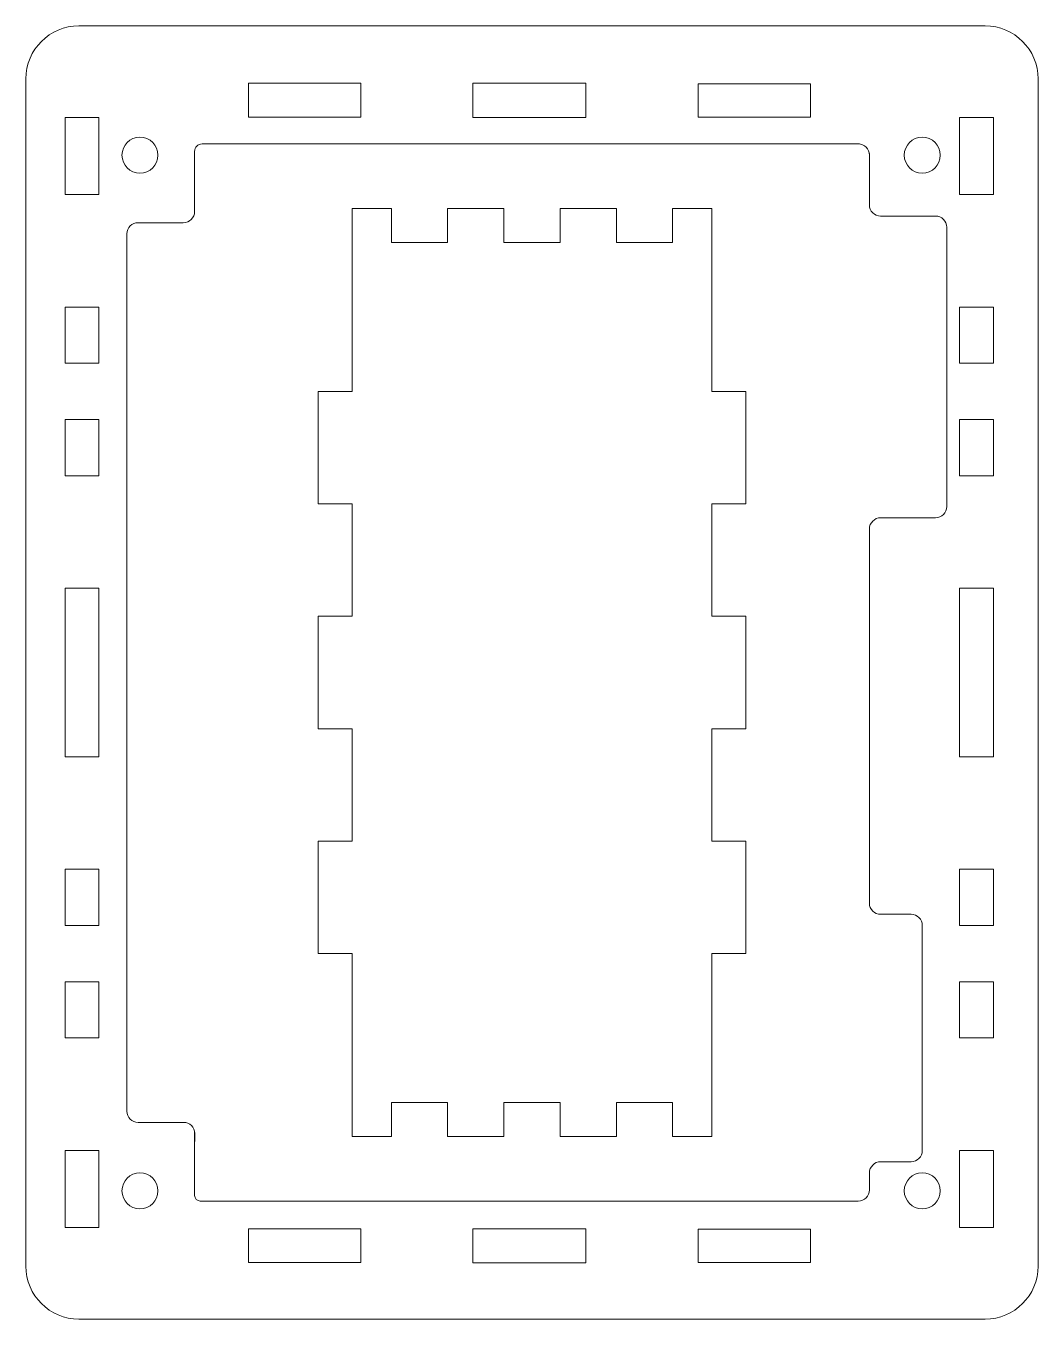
# Model space of a CAD drawing. Header units: centimetres. Extents: x -16.5 to 12.7, y -11 to 12.4.
# Drawn here: x -7.04 to 1.96, y 0.67 to 12.17 of the extents above; entities that cross this region are included whole.
import ezdxf

# ---------------------------------------------------------------- set-up
doc = ezdxf.new("R2010")
doc.units = ezdxf.units.CM
doc.header["$MEASUREMENT"] = 0
doc.layers.add('Layer 1', color=7, linetype='Continuous')

msp = doc.modelspace()

# ---------------------------------------------------------------- linework, layer by layer
at = {"layer": 'Layer 1', "color": 242, "lineweight": 20}
for points, knots in [([(-7.0398, 1.13929), (-7.0398, 1.13929), (-7.0398, 11.69651), (-7.0398, 11.69651), (-7.0398, 11.69651), (-7.0398, 11.95578), (-6.82769, 12.1679), (-6.56841, 12.1679), (-6.56841, 12.1679), (-6.56841, 12.1679), (1.4888, 12.1679), (1.4888, 12.1679), (1.4888, 12.1679), (1.74808, 12.1679), (1.9602, 11.95578), (1.9602, 11.69651), (1.9602, 11.69651), (1.9602, 11.69651), (1.9602, 1.13929), (1.9602, 1.13929), (1.9602, 1.13929), (1.9602, 0.88002), (1.74808, 0.6679), (1.4888, 0.6679), (1.4888, 0.6679), (1.4888, 0.6679), (-6.56841, 0.6679), (-6.56841, 0.6679), (-6.56841, 0.6679), (-6.82769, 0.6679), (-7.0398, 0.88002), (-7.0398, 1.13929)], [0, 0, 0, 0, 0.11111111, 0.11111111, 0.11111111, 0.11111111, 0.22222222, 0.22222222, 0.22222222, 0.22222222, 0.33333333, 0.33333333, 0.33333333, 0.33333333, 0.44444444, 0.44444444, 0.44444444, 0.44444444, 0.55555556, 0.55555556, 0.55555556, 0.55555556, 0.66666667, 0.66666667, 0.66666667, 0.66666667, 0.77777778, 0.77777778, 0.77777778, 0.77777778, 1, 1, 1, 1]), ([(-6.1852, 11.0179), (-6.1852, 11.10627), (-6.11356, 11.1779), (-6.0252, 11.1779), (-6.0252, 11.1779), (-5.93684, 11.1779), (-5.8652, 11.10627), (-5.8652, 11.0179), (-5.8652, 11.0179), (-5.8652, 10.92953), (-5.93684, 10.8579), (-6.0252, 10.8579), (-6.0252, 10.8579), (-6.11356, 10.8579), (-6.1852, 10.92953), (-6.1852, 11.0179)], [0, 0, 0, 0, 0.2, 0.2, 0.2, 0.2, 0.4, 0.4, 0.4, 0.4, 0.6, 0.6, 0.6, 0.6, 1, 1, 1, 1]), ([(0.7702, 11.0179), (0.7702, 11.10627), (0.84184, 11.1779), (0.9302, 11.1779), (0.9302, 11.1779), (1.01856, 11.1779), (1.0902, 11.10627), (1.0902, 11.0179), (1.0902, 11.0179), (1.0902, 10.92953), (1.01856, 10.8579), (0.9302, 10.8579), (0.9302, 10.8579), (0.84184, 10.8579), (0.7702, 10.92953), (0.7702, 11.0179)], [0, 0, 0, 0, 0.2, 0.2, 0.2, 0.2, 0.4, 0.4, 0.4, 0.4, 0.6, 0.6, 0.6, 0.6, 1, 1, 1, 1]), ([(-5.5398, 11.01076), (-5.5398, 11.01076), (-5.5398, 11.05141), (-5.5398, 11.05141), (-5.5398, 11.05141), (-5.5398, 11.08798), (-5.50988, 11.1179), (-5.4733, 11.1179)], [0, 0, 0, 0, 0.33333333, 0.33333333, 0.33333333, 0.33333333, 1, 1, 1, 1]), ([(0.13577, 11.1179), (0.13921, 11.11826), (0.14273, 11.11845), (0.14626, 11.11845), (0.14626, 11.11845), (0.14626, 11.11845), (0.36114, 11.11845), (0.36114, 11.11845), (0.36114, 11.11845), (0.41614, 11.11845), (0.46114, 11.07345), (0.46114, 11.01845), (0.46114, 11.01845), (0.46114, 11.01845), (0.46114, 10.94935), (0.46114, 10.94935), (0.46114, 10.94935), (0.46114, 10.94471), (0.46081, 10.94014), (0.4602, 10.93566)], [0, 0, 0, 0, 0.16666667, 0.16666667, 0.16666667, 0.16666667, 0.33333333, 0.33333333, 0.33333333, 0.33333333, 0.5, 0.5, 0.5, 0.5, 0.66666667, 0.66666667, 0.66666667, 0.66666667, 1, 1, 1, 1]), ([(-5.5398, 10.587), (-5.5398, 10.587), (-5.5398, 10.5179), (-5.5398, 10.5179), (-5.5398, 10.5179), (-5.5398, 10.4629), (-5.5848, 10.4179), (-5.6398, 10.4179), (-5.6398, 10.4179), (-5.6398, 10.4179), (-5.85468, 10.4179), (-5.85468, 10.4179)], [0, 0, 0, 0, 0.25, 0.25, 0.25, 0.25, 0.5, 0.5, 0.5, 0.5, 1, 1, 1, 1]), ([(0.77464, 10.47685), (0.77464, 10.47685), (0.55976, 10.47685), (0.55976, 10.47685), (0.55976, 10.47685), (0.50476, 10.47685), (0.45976, 10.52185), (0.45976, 10.57685), (0.45976, 10.57685), (0.45976, 10.57685), (0.45976, 10.64595), (0.45976, 10.64595), (0.45976, 10.64595), (0.45976, 10.64911), (0.45991, 10.65225), (0.4602, 10.65533)], [0, 0, 0, 0, 0.2, 0.2, 0.2, 0.2, 0.4, 0.4, 0.4, 0.4, 0.6, 0.6, 0.6, 0.6, 1, 1, 1, 1]), ([(0.55998, 10.47677), (0.55998, 10.47677), (1.04781, 10.47677), (1.04781, 10.47677), (1.04781, 10.47677), (1.10281, 10.47677), (1.14781, 10.43177), (1.14781, 10.37677), (1.14781, 10.37677), (1.14781, 10.37677), (1.14781, 7.89389), (1.14781, 7.89389), (1.14781, 7.89389), (1.14781, 7.83889), (1.10281, 7.79389), (1.04781, 7.79389), (1.04781, 7.79389), (1.04781, 7.79389), (0.5602, 7.79389), (0.5602, 7.79389)], [0, 0, 0, 0, 0.16666667, 0.16666667, 0.16666667, 0.16666667, 0.33333333, 0.33333333, 0.33333333, 0.33333333, 0.5, 0.5, 0.5, 0.5, 0.66666667, 0.66666667, 0.66666667, 0.66666667, 1, 1, 1, 1]), ([(-5.6398, 10.41786), (-5.6407, 10.41788), (-5.6416, 10.4179), (-5.6425, 10.4179), (-5.6425, 10.4179), (-5.6425, 10.4179), (-6.0425, 10.4179), (-6.0425, 10.4179), (-6.0425, 10.4179), (-6.0975, 10.4179), (-6.1425, 10.37289), (-6.1425, 10.3179), (-6.1425, 10.3179), (-6.1425, 10.3179), (-6.1425, 2.51789), (-6.1425, 2.51789), (-6.1425, 2.51789), (-6.1425, 2.4629), (-6.0975, 2.41789), (-6.0425, 2.41789), (-6.0425, 2.41789), (-6.0425, 2.41789), (-5.6425, 2.41789), (-5.6425, 2.41789)], [0, 0, 0, 0, 0.14285714, 0.14285714, 0.14285714, 0.14285714, 0.28571429, 0.28571429, 0.28571429, 0.28571429, 0.42857143, 0.42857143, 0.42857143, 0.42857143, 0.57142857, 0.57142857, 0.57142857, 0.57142857, 0.71428571, 0.71428571, 0.71428571, 0.71428571, 1, 1, 1, 1]), ([(0.4602, 7.62479), (0.4602, 7.62479), (0.4602, 7.69389), (0.4602, 7.69389), (0.4602, 7.69389), (0.4602, 7.74889), (0.5052, 7.79389), (0.5602, 7.79389), (0.5602, 7.79389), (0.5602, 7.79389), (0.77508, 7.79389), (0.77508, 7.79389)], [0, 0, 0, 0, 0.25, 0.25, 0.25, 0.25, 0.5, 0.5, 0.5, 0.5, 1, 1, 1, 1]), ([(0.77508, 4.26758), (0.77508, 4.26758), (0.5602, 4.26758), (0.5602, 4.26758), (0.5602, 4.26758), (0.5052, 4.26758), (0.4602, 4.31258), (0.4602, 4.36758), (0.4602, 4.36758), (0.4602, 4.36758), (0.4602, 4.43668), (0.4602, 4.43668)], [0, 0, 0, 0, 0.25, 0.25, 0.25, 0.25, 0.5, 0.5, 0.5, 0.5, 1, 1, 1, 1]), ([(0.5602, 4.26758), (0.5602, 4.26758), (0.8302, 4.26758), (0.8302, 4.26758), (0.8302, 4.26758), (0.8852, 4.26758), (0.9302, 4.22258), (0.9302, 4.16758), (0.9302, 4.16758), (0.9302, 4.16758), (0.9302, 2.16758), (0.9302, 2.16758), (0.9302, 2.16758), (0.9302, 2.11258), (0.8852, 2.06758), (0.8302, 2.06758), (0.8302, 2.06758), (0.8302, 2.06758), (0.5602, 2.06758), (0.5602, 2.06758)], [0, 0, 0, 0, 0.16666667, 0.16666667, 0.16666667, 0.16666667, 0.33333333, 0.33333333, 0.33333333, 0.33333333, 0.5, 0.5, 0.5, 0.5, 0.66666667, 0.66666667, 0.66666667, 0.66666667, 1, 1, 1, 1]), ([(-5.85385, 2.41789), (-5.85385, 2.41789), (-5.63897, 2.41789), (-5.63897, 2.41789), (-5.63897, 2.41789), (-5.58397, 2.41789), (-5.53897, 2.37289), (-5.53897, 2.31789), (-5.53897, 2.31789), (-5.53897, 2.31789), (-5.53897, 2.24879), (-5.53897, 2.24879), (-5.53897, 2.24879), (-5.53897, 2.24443), (-5.53926, 2.24014), (-5.5398, 2.23592)], [0, 0, 0, 0, 0.2, 0.2, 0.2, 0.2, 0.4, 0.4, 0.4, 0.4, 0.6, 0.6, 0.6, 0.6, 1, 1, 1, 1]), ([(-6.1852, 1.8093), (-6.1852, 1.89767), (-6.11356, 1.9693), (-6.0252, 1.9693), (-6.0252, 1.9693), (-5.93684, 1.9693), (-5.8652, 1.89767), (-5.8652, 1.8093), (-5.8652, 1.8093), (-5.8652, 1.72093), (-5.93684, 1.6493), (-6.0252, 1.6493), (-6.0252, 1.6493), (-6.11356, 1.6493), (-6.1852, 1.72093), (-6.1852, 1.8093)], [0, 0, 0, 0, 0.2, 0.2, 0.2, 0.2, 0.4, 0.4, 0.4, 0.4, 0.6, 0.6, 0.6, 0.6, 1, 1, 1, 1]), ([(0.4602, 1.89848), (0.4602, 1.89848), (0.4602, 1.96758), (0.4602, 1.96758), (0.4602, 1.96758), (0.4602, 2.02258), (0.5052, 2.06758), (0.5602, 2.06758), (0.5602, 2.06758), (0.5602, 2.06758), (0.77508, 2.06758), (0.77508, 2.06758)], [0, 0, 0, 0, 0.25, 0.25, 0.25, 0.25, 0.5, 0.5, 0.5, 0.5, 1, 1, 1, 1]), ([(0.7702, 1.8093), (0.7702, 1.89767), (0.84184, 1.9693), (0.9302, 1.9693), (0.9302, 1.9693), (1.01856, 1.9693), (1.0902, 1.89767), (1.0902, 1.8093), (1.0902, 1.8093), (1.0902, 1.72093), (1.01856, 1.6493), (0.9302, 1.6493), (0.9302, 1.6493), (0.84184, 1.6493), (0.7702, 1.72093), (0.7702, 1.8093)], [0, 0, 0, 0, 0.2, 0.2, 0.2, 0.2, 0.4, 0.4, 0.4, 0.4, 0.6, 0.6, 0.6, 0.6, 1, 1, 1, 1]), ([(0.46014, 1.887), (0.46014, 1.887), (0.46014, 1.8179), (0.46014, 1.8179), (0.46014, 1.8179), (0.46014, 1.7629), (0.41514, 1.7179), (0.36014, 1.7179), (0.36014, 1.7179), (0.36014, 1.7179), (0.14526, 1.7179), (0.14526, 1.7179)], [0, 0, 0, 0, 0.25, 0.25, 0.25, 0.25, 0.5, 0.5, 0.5, 0.5, 1, 1, 1, 1]), ([(-5.47264, 1.7179), (-5.47264, 1.7179), (-5.4898, 1.7179), (-5.4898, 1.7179), (-5.4898, 1.7179), (-5.5173, 1.7179), (-5.5398, 1.7404), (-5.5398, 1.7679)], [0, 0, 0, 0, 0.33333333, 0.33333333, 0.33333333, 0.33333333, 1, 1, 1, 1])]:
    msp.add_open_spline(points, degree=3, knots=knots, dxfattribs=at)
at = {"layer": 'Layer 1', "color": 242, "lineweight": 9}
for points, knots in [([(-5.06101, 11.3573), (-5.06101, 11.3573), (-5.06101, 11.6573), (-5.06101, 11.6573), (-5.06101, 11.6573), (-5.06101, 11.6573), (-4.06101, 11.6573), (-4.06101, 11.6573), (-4.06101, 11.6573), (-4.06101, 11.6573), (-4.06101, 11.3573), (-4.06101, 11.3573), (-4.06101, 11.3573), (-4.06101, 11.3573), (-5.06101, 11.3573), (-5.06101, 11.3573)], [0, 0, 0, 0, 0.2, 0.2, 0.2, 0.2, 0.4, 0.4, 0.4, 0.4, 0.6, 0.6, 0.6, 0.6, 1, 1, 1, 1]), ([(-3.06478, 11.35353), (-3.06478, 11.35353), (-3.06478, 11.6573), (-3.06478, 11.6573), (-3.06478, 11.6573), (-3.06478, 11.6573), (-2.06101, 11.6573), (-2.06101, 11.6573), (-2.06101, 11.6573), (-2.06101, 11.6573), (-2.06101, 11.35353), (-2.06101, 11.35353), (-2.06101, 11.35353), (-2.06101, 11.35353), (-3.06478, 11.35353), (-3.06478, 11.35353)], [0, 0, 0, 0, 0.2, 0.2, 0.2, 0.2, 0.4, 0.4, 0.4, 0.4, 0.6, 0.6, 0.6, 0.6, 1, 1, 1, 1]), ([(-1.06101, 11.3573), (-1.06101, 11.3573), (-1.06101, 11.65353), (-1.06101, 11.65353), (-1.06101, 11.65353), (-1.06101, 11.65353), (-0.06478, 11.65353), (-0.06478, 11.65353), (-0.06478, 11.65353), (-0.06478, 11.65353), (-0.06478, 11.3573), (-0.06478, 11.3573), (-0.06478, 11.3573), (-0.06478, 11.3573), (-1.06101, 11.3573), (-1.06101, 11.3573)], [0, 0, 0, 0, 0.2, 0.2, 0.2, 0.2, 0.4, 0.4, 0.4, 0.4, 0.6, 0.6, 0.6, 0.6, 1, 1, 1, 1]), ([(-6.68979, 10.6679), (-6.68979, 10.6679), (-6.68979, 11.35355), (-6.68979, 11.35355), (-6.68979, 11.35355), (-6.68979, 11.35355), (-6.38981, 11.35355), (-6.38981, 11.35355), (-6.38981, 11.35355), (-6.38981, 11.35355), (-6.38981, 10.6679), (-6.38981, 10.6679), (-6.38981, 10.6679), (-6.38981, 10.6679), (-6.68979, 10.6679), (-6.68979, 10.6679)], [0, 0, 0, 0, 0.2, 0.2, 0.2, 0.2, 0.4, 0.4, 0.4, 0.4, 0.6, 0.6, 0.6, 0.6, 1, 1, 1, 1]), ([(1.26211, 10.6679), (1.26211, 10.6679), (1.26211, 11.35355), (1.26211, 11.35355), (1.26211, 11.35355), (1.26211, 11.35355), (1.56209, 11.35355), (1.56209, 11.35355), (1.56209, 11.35355), (1.56209, 11.35355), (1.56209, 10.6679), (1.56209, 10.6679), (1.56209, 10.6679), (1.56209, 10.6679), (1.26211, 10.6679), (1.26211, 10.6679)], [0, 0, 0, 0, 0.2, 0.2, 0.2, 0.2, 0.4, 0.4, 0.4, 0.4, 0.6, 0.6, 0.6, 0.6, 1, 1, 1, 1]), ([(-4.1398, 8.9179), (-4.1398, 8.9179), (-4.1398, 10.5429), (-4.1398, 10.5429), (-4.1398, 10.5429), (-4.1398, 10.5429), (-3.7898, 10.5429), (-3.7898, 10.5429)], [0, 0, 0, 0, 0.33333333, 0.33333333, 0.33333333, 0.33333333, 1, 1, 1, 1]), ([(-1.28982, 10.5429), (-1.28982, 10.5429), (-0.9398, 10.5429), (-0.9398, 10.5429), (-0.9398, 10.5429), (-0.9398, 10.5429), (-0.9398, 8.9179), (-0.9398, 8.9179)], [0, 0, 0, 0, 0.33333333, 0.33333333, 0.33333333, 0.33333333, 1, 1, 1, 1]), ([(-6.68979, 9.1679), (-6.68979, 9.1679), (-6.68979, 9.6679), (-6.68979, 9.6679), (-6.68979, 9.6679), (-6.68979, 9.6679), (-6.38979, 9.6679), (-6.38979, 9.6679), (-6.38979, 9.6679), (-6.38979, 9.6679), (-6.38979, 9.1679), (-6.38979, 9.1679), (-6.38979, 9.1679), (-6.38979, 9.1679), (-6.68979, 9.1679), (-6.68979, 9.1679)], [0, 0, 0, 0, 0.2, 0.2, 0.2, 0.2, 0.4, 0.4, 0.4, 0.4, 0.6, 0.6, 0.6, 0.6, 1, 1, 1, 1]), ([(1.26211, 9.1679), (1.26211, 9.1679), (1.26211, 9.6679), (1.26211, 9.6679), (1.26211, 9.6679), (1.26211, 9.6679), (1.56211, 9.6679), (1.56211, 9.6679), (1.56211, 9.6679), (1.56211, 9.6679), (1.56211, 9.1679), (1.56211, 9.1679), (1.56211, 9.1679), (1.56211, 9.1679), (1.26211, 9.1679), (1.26211, 9.1679)], [0, 0, 0, 0, 0.2, 0.2, 0.2, 0.2, 0.4, 0.4, 0.4, 0.4, 0.6, 0.6, 0.6, 0.6, 1, 1, 1, 1]), ([(-6.68979, 8.1679), (-6.68979, 8.1679), (-6.68979, 8.6679), (-6.68979, 8.6679), (-6.68979, 8.6679), (-6.68979, 8.6679), (-6.38979, 8.6679), (-6.38979, 8.6679), (-6.38979, 8.6679), (-6.38979, 8.6679), (-6.38979, 8.1679), (-6.38979, 8.1679), (-6.38979, 8.1679), (-6.38979, 8.1679), (-6.68979, 8.1679), (-6.68979, 8.1679)], [0, 0, 0, 0, 0.2, 0.2, 0.2, 0.2, 0.4, 0.4, 0.4, 0.4, 0.6, 0.6, 0.6, 0.6, 1, 1, 1, 1]), ([(1.26211, 8.1679), (1.26211, 8.1679), (1.26211, 8.6679), (1.26211, 8.6679), (1.26211, 8.6679), (1.26211, 8.6679), (1.56211, 8.6679), (1.56211, 8.6679), (1.56211, 8.6679), (1.56211, 8.6679), (1.56211, 8.1679), (1.56211, 8.1679), (1.56211, 8.1679), (1.56211, 8.1679), (1.26211, 8.1679), (1.26211, 8.1679)], [0, 0, 0, 0, 0.2, 0.2, 0.2, 0.2, 0.4, 0.4, 0.4, 0.4, 0.6, 0.6, 0.6, 0.6, 1, 1, 1, 1]), ([(-6.68979, 5.6679), (-6.68979, 5.6679), (-6.68979, 7.1679), (-6.68979, 7.1679), (-6.68979, 7.1679), (-6.68979, 7.1679), (-6.38979, 7.1679), (-6.38979, 7.1679), (-6.38979, 7.1679), (-6.38979, 7.1679), (-6.38979, 5.6679), (-6.38979, 5.6679), (-6.38979, 5.6679), (-6.38979, 5.6679), (-6.68979, 5.6679), (-6.68979, 5.6679)], [0, 0, 0, 0, 0.2, 0.2, 0.2, 0.2, 0.4, 0.4, 0.4, 0.4, 0.6, 0.6, 0.6, 0.6, 1, 1, 1, 1]), ([(1.26211, 5.6679), (1.26211, 5.6679), (1.26211, 7.1679), (1.26211, 7.1679), (1.26211, 7.1679), (1.26211, 7.1679), (1.56211, 7.1679), (1.56211, 7.1679), (1.56211, 7.1679), (1.56211, 7.1679), (1.56211, 5.6679), (1.56211, 5.6679), (1.56211, 5.6679), (1.56211, 5.6679), (1.26211, 5.6679), (1.26211, 5.6679)], [0, 0, 0, 0, 0.2, 0.2, 0.2, 0.2, 0.4, 0.4, 0.4, 0.4, 0.6, 0.6, 0.6, 0.6, 1, 1, 1, 1]), ([(-6.68979, 4.1679), (-6.68979, 4.1679), (-6.68979, 4.6679), (-6.68979, 4.6679), (-6.68979, 4.6679), (-6.68979, 4.6679), (-6.38979, 4.6679), (-6.38979, 4.6679), (-6.38979, 4.6679), (-6.38979, 4.6679), (-6.38979, 4.1679), (-6.38979, 4.1679), (-6.38979, 4.1679), (-6.38979, 4.1679), (-6.68979, 4.1679), (-6.68979, 4.1679)], [0, 0, 0, 0, 0.2, 0.2, 0.2, 0.2, 0.4, 0.4, 0.4, 0.4, 0.6, 0.6, 0.6, 0.6, 1, 1, 1, 1]), ([(1.26211, 4.1679), (1.26211, 4.1679), (1.26211, 4.6679), (1.26211, 4.6679), (1.26211, 4.6679), (1.26211, 4.6679), (1.56211, 4.6679), (1.56211, 4.6679), (1.56211, 4.6679), (1.56211, 4.6679), (1.56211, 4.1679), (1.56211, 4.1679), (1.56211, 4.1679), (1.56211, 4.1679), (1.26211, 4.1679), (1.26211, 4.1679)], [0, 0, 0, 0, 0.2, 0.2, 0.2, 0.2, 0.4, 0.4, 0.4, 0.4, 0.6, 0.6, 0.6, 0.6, 1, 1, 1, 1]), ([(-3.7898, 2.2929), (-3.7898, 2.2929), (-4.1398, 2.2929), (-4.1398, 2.2929), (-4.1398, 2.2929), (-4.1398, 2.2929), (-4.1398, 3.9179), (-4.1398, 3.9179)], [0, 0, 0, 0, 0.33333333, 0.33333333, 0.33333333, 0.33333333, 1, 1, 1, 1]), ([(-0.9398, 3.9179), (-0.9398, 3.9179), (-0.9398, 2.2929), (-0.9398, 2.2929), (-0.9398, 2.2929), (-0.9398, 2.2929), (-1.2898, 2.2929), (-1.2898, 2.2929)], [0, 0, 0, 0, 0.33333333, 0.33333333, 0.33333333, 0.33333333, 1, 1, 1, 1]), ([(-6.68979, 3.1679), (-6.68979, 3.1679), (-6.68979, 3.6679), (-6.68979, 3.6679), (-6.68979, 3.6679), (-6.68979, 3.6679), (-6.38979, 3.6679), (-6.38979, 3.6679), (-6.38979, 3.6679), (-6.38979, 3.6679), (-6.38979, 3.1679), (-6.38979, 3.1679), (-6.38979, 3.1679), (-6.38979, 3.1679), (-6.68979, 3.1679), (-6.68979, 3.1679)], [0, 0, 0, 0, 0.2, 0.2, 0.2, 0.2, 0.4, 0.4, 0.4, 0.4, 0.6, 0.6, 0.6, 0.6, 1, 1, 1, 1]), ([(1.26211, 3.1679), (1.26211, 3.1679), (1.26211, 3.6679), (1.26211, 3.6679), (1.26211, 3.6679), (1.26211, 3.6679), (1.56211, 3.6679), (1.56211, 3.6679), (1.56211, 3.6679), (1.56211, 3.6679), (1.56211, 3.1679), (1.56211, 3.1679), (1.56211, 3.1679), (1.56211, 3.1679), (1.26211, 3.1679), (1.26211, 3.1679)], [0, 0, 0, 0, 0.2, 0.2, 0.2, 0.2, 0.4, 0.4, 0.4, 0.4, 0.6, 0.6, 0.6, 0.6, 1, 1, 1, 1]), ([(-6.68981, 1.48225), (-6.68981, 1.48225), (-6.68981, 2.1679), (-6.68981, 2.1679), (-6.68981, 2.1679), (-6.68981, 2.1679), (-6.38979, 2.1679), (-6.38979, 2.1679), (-6.38979, 2.1679), (-6.38979, 2.1679), (-6.38979, 1.48225), (-6.38979, 1.48225), (-6.38979, 1.48225), (-6.38979, 1.48225), (-6.68981, 1.48225), (-6.68981, 1.48225)], [0, 0, 0, 0, 0.2, 0.2, 0.2, 0.2, 0.4, 0.4, 0.4, 0.4, 0.6, 0.6, 0.6, 0.6, 1, 1, 1, 1]), ([(1.26209, 1.48225), (1.26209, 1.48225), (1.26209, 2.1679), (1.26209, 2.1679), (1.26209, 2.1679), (1.26209, 2.1679), (1.56211, 2.1679), (1.56211, 2.1679), (1.56211, 2.1679), (1.56211, 2.1679), (1.56211, 1.48225), (1.56211, 1.48225), (1.56211, 1.48225), (1.56211, 1.48225), (1.26209, 1.48225), (1.26209, 1.48225)], [0, 0, 0, 0, 0.2, 0.2, 0.2, 0.2, 0.4, 0.4, 0.4, 0.4, 0.6, 0.6, 0.6, 0.6, 1, 1, 1, 1]), ([(-5.06101, 1.1723), (-5.06101, 1.1723), (-5.06101, 1.4723), (-5.06101, 1.4723), (-5.06101, 1.4723), (-5.06101, 1.4723), (-4.06101, 1.4723), (-4.06101, 1.4723), (-4.06101, 1.4723), (-4.06101, 1.4723), (-4.06101, 1.1723), (-4.06101, 1.1723), (-4.06101, 1.1723), (-4.06101, 1.1723), (-5.06101, 1.1723), (-5.06101, 1.1723)], [0, 0, 0, 0, 0.2, 0.2, 0.2, 0.2, 0.4, 0.4, 0.4, 0.4, 0.6, 0.6, 0.6, 0.6, 1, 1, 1, 1]), ([(-3.06478, 1.16853), (-3.06478, 1.16853), (-3.06478, 1.4723), (-3.06478, 1.4723), (-3.06478, 1.4723), (-3.06478, 1.4723), (-2.06101, 1.4723), (-2.06101, 1.4723), (-2.06101, 1.4723), (-2.06101, 1.4723), (-2.06101, 1.16853), (-2.06101, 1.16853), (-2.06101, 1.16853), (-2.06101, 1.16853), (-3.06478, 1.16853), (-3.06478, 1.16853)], [0, 0, 0, 0, 0.2, 0.2, 0.2, 0.2, 0.4, 0.4, 0.4, 0.4, 0.6, 0.6, 0.6, 0.6, 1, 1, 1, 1]), ([(-1.06101, 1.1723), (-1.06101, 1.1723), (-1.06101, 1.46853), (-1.06101, 1.46853), (-1.06101, 1.46853), (-1.06101, 1.46853), (-0.06478, 1.46853), (-0.06478, 1.46853), (-0.06478, 1.46853), (-0.06478, 1.46853), (-0.06478, 1.1723), (-0.06478, 1.1723), (-0.06478, 1.1723), (-0.06478, 1.1723), (-1.06101, 1.1723), (-1.06101, 1.1723)], [0, 0, 0, 0, 0.2, 0.2, 0.2, 0.2, 0.4, 0.4, 0.4, 0.4, 0.6, 0.6, 0.6, 0.6, 1, 1, 1, 1])]:
    msp.add_open_spline(points, degree=3, knots=knots, dxfattribs=at)
at = {"layer": 'Layer 1', "color": 242, "lineweight": 20}
for points in [[(-5.5398, 10.5179), (-5.5398, 10.5179), (-5.5398, 11.05141), (-5.5398, 11.05141)], [(-5.47331, 11.1179), (-5.47331, 11.1179), (0.37163, 11.1179), (0.37163, 11.1179)], [(0.4602, 11.03214), (0.4602, 11.03214), (0.4602, 10.56891), (0.4602, 10.56891)], [(0.4602, 7.69389), (0.4602, 7.69389), (0.4602, 4.36758), (0.4602, 4.36758)], [(-5.5398, 1.7679), (-5.5398, 1.7679), (-5.5398, 2.33076), (-5.5398, 2.33076)], [(0.4602, 1.96758), (0.4602, 1.96758), (0.4602, 1.8179), (0.4602, 1.8179)], [(0.36014, 1.7179), (0.36014, 1.7179), (-5.4898, 1.7179), (-5.4898, 1.7179)]]:
    msp.add_open_spline(points, degree=3, dxfattribs=at)
at = {"layer": 'Layer 1', "color": 242, "lineweight": 9}
for points in [[(-3.7898, 10.2429), (-3.7898, 10.2429), (-3.7898, 10.5429), (-3.7898, 10.5429)], [(-3.2898, 10.5429), (-3.2898, 10.5429), (-2.7898, 10.5429), (-2.7898, 10.5429)], [(-3.2898, 10.2429), (-3.2898, 10.2429), (-3.2898, 10.5429), (-3.2898, 10.5429)], [(-2.7898, 10.2429), (-2.7898, 10.2429), (-2.7898, 10.5429), (-2.7898, 10.5429)], [(-2.2898, 10.5429), (-2.2898, 10.5429), (-1.7898, 10.5429), (-1.7898, 10.5429)], [(-2.2898, 10.2429), (-2.2898, 10.2429), (-2.2898, 10.5429), (-2.2898, 10.5429)], [(-1.7898, 10.2429), (-1.7898, 10.2429), (-1.7898, 10.5429), (-1.7898, 10.5429)], [(-1.28982, 10.2429), (-1.28982, 10.2429), (-1.28982, 10.5429), (-1.28982, 10.5429)], [(-3.7898, 10.2429), (-3.7898, 10.2429), (-3.2898, 10.2429), (-3.2898, 10.2429)], [(-2.7898, 10.2429), (-2.7898, 10.2429), (-2.2898, 10.2429), (-2.2898, 10.2429)], [(-1.7898, 10.2429), (-1.7898, 10.2429), (-1.28982, 10.2429), (-1.28982, 10.2429)], [(-4.4398, 7.9179), (-4.4398, 7.9179), (-4.4398, 8.9179), (-4.4398, 8.9179)], [(-4.4398, 8.9179), (-4.4398, 8.9179), (-4.1398, 8.9179), (-4.1398, 8.9179)], [(-0.9398, 8.9179), (-0.9398, 8.9179), (-0.6398, 8.9179), (-0.6398, 8.9179)], [(-0.6398, 8.9179), (-0.6398, 8.9179), (-0.6398, 7.9179), (-0.6398, 7.9179)], [(-4.4398, 7.9179), (-4.4398, 7.9179), (-4.1398, 7.9179), (-4.1398, 7.9179)], [(-4.1398, 6.9179), (-4.1398, 6.9179), (-4.1398, 7.9179), (-4.1398, 7.9179)], [(-0.9398, 7.9179), (-0.9398, 7.9179), (-0.9398, 6.9179), (-0.9398, 6.9179)], [(-0.9398, 7.9179), (-0.9398, 7.9179), (-0.6398, 7.9179), (-0.6398, 7.9179)], [(-4.4398, 5.9179), (-4.4398, 5.9179), (-4.4398, 6.9179), (-4.4398, 6.9179)], [(-4.4398, 6.9179), (-4.4398, 6.9179), (-4.1398, 6.9179), (-4.1398, 6.9179)], [(-0.9398, 6.9179), (-0.9398, 6.9179), (-0.6398, 6.9179), (-0.6398, 6.9179)], [(-0.6398, 6.9179), (-0.6398, 6.9179), (-0.6398, 5.91789), (-0.6398, 5.91789)], [(-4.4398, 5.9179), (-4.4398, 5.9179), (-4.1398, 5.9179), (-4.1398, 5.9179)], [(-4.1398, 4.9179), (-4.1398, 4.9179), (-4.1398, 5.9179), (-4.1398, 5.9179)], [(-0.9398, 5.91789), (-0.9398, 5.91789), (-0.9398, 4.9179), (-0.9398, 4.9179)], [(-0.9398, 5.91789), (-0.9398, 5.91789), (-0.6398, 5.91789), (-0.6398, 5.91789)], [(-4.4398, 3.9179), (-4.4398, 3.9179), (-4.4398, 4.9179), (-4.4398, 4.9179)], [(-4.4398, 4.9179), (-4.4398, 4.9179), (-4.1398, 4.9179), (-4.1398, 4.9179)], [(-0.9398, 4.9179), (-0.9398, 4.9179), (-0.6398, 4.9179), (-0.6398, 4.9179)], [(-0.6398, 4.9179), (-0.6398, 4.9179), (-0.6398, 3.9179), (-0.6398, 3.9179)], [(-4.4398, 3.9179), (-4.4398, 3.9179), (-4.1398, 3.9179), (-4.1398, 3.9179)], [(-0.9398, 3.9179), (-0.9398, 3.9179), (-0.6398, 3.9179), (-0.6398, 3.9179)], [(-3.2898, 2.5929), (-3.2898, 2.5929), (-3.7898, 2.5929), (-3.7898, 2.5929)], [(-3.7898, 2.5929), (-3.7898, 2.5929), (-3.7898, 2.2929), (-3.7898, 2.2929)], [(-3.2898, 2.5929), (-3.2898, 2.5929), (-3.2898, 2.2929), (-3.2898, 2.2929)], [(-2.2898, 2.5929), (-2.2898, 2.5929), (-2.7898, 2.5929), (-2.7898, 2.5929)], [(-2.7898, 2.5929), (-2.7898, 2.5929), (-2.7898, 2.2929), (-2.7898, 2.2929)], [(-2.2898, 2.5929), (-2.2898, 2.5929), (-2.2898, 2.2929), (-2.2898, 2.2929)], [(-1.2898, 2.5929), (-1.2898, 2.5929), (-1.7898, 2.5929), (-1.7898, 2.5929)], [(-1.7898, 2.5929), (-1.7898, 2.5929), (-1.7898, 2.2929), (-1.7898, 2.2929)], [(-1.7898, 2.5929), (-1.7898, 2.5929), (-1.7898, 2.2929), (-1.7898, 2.2929)], [(-1.2898, 2.5929), (-1.2898, 2.5929), (-1.2898, 2.2929), (-1.2898, 2.2929)], [(-2.7898, 2.2929), (-2.7898, 2.2929), (-3.2898, 2.2929), (-3.2898, 2.2929)], [(-1.7898, 2.2929), (-1.7898, 2.2929), (-2.2898, 2.2929), (-2.2898, 2.2929)]]:
    msp.add_open_spline(points, degree=3, dxfattribs=at)

doc.saveas('drawing.dxf')
